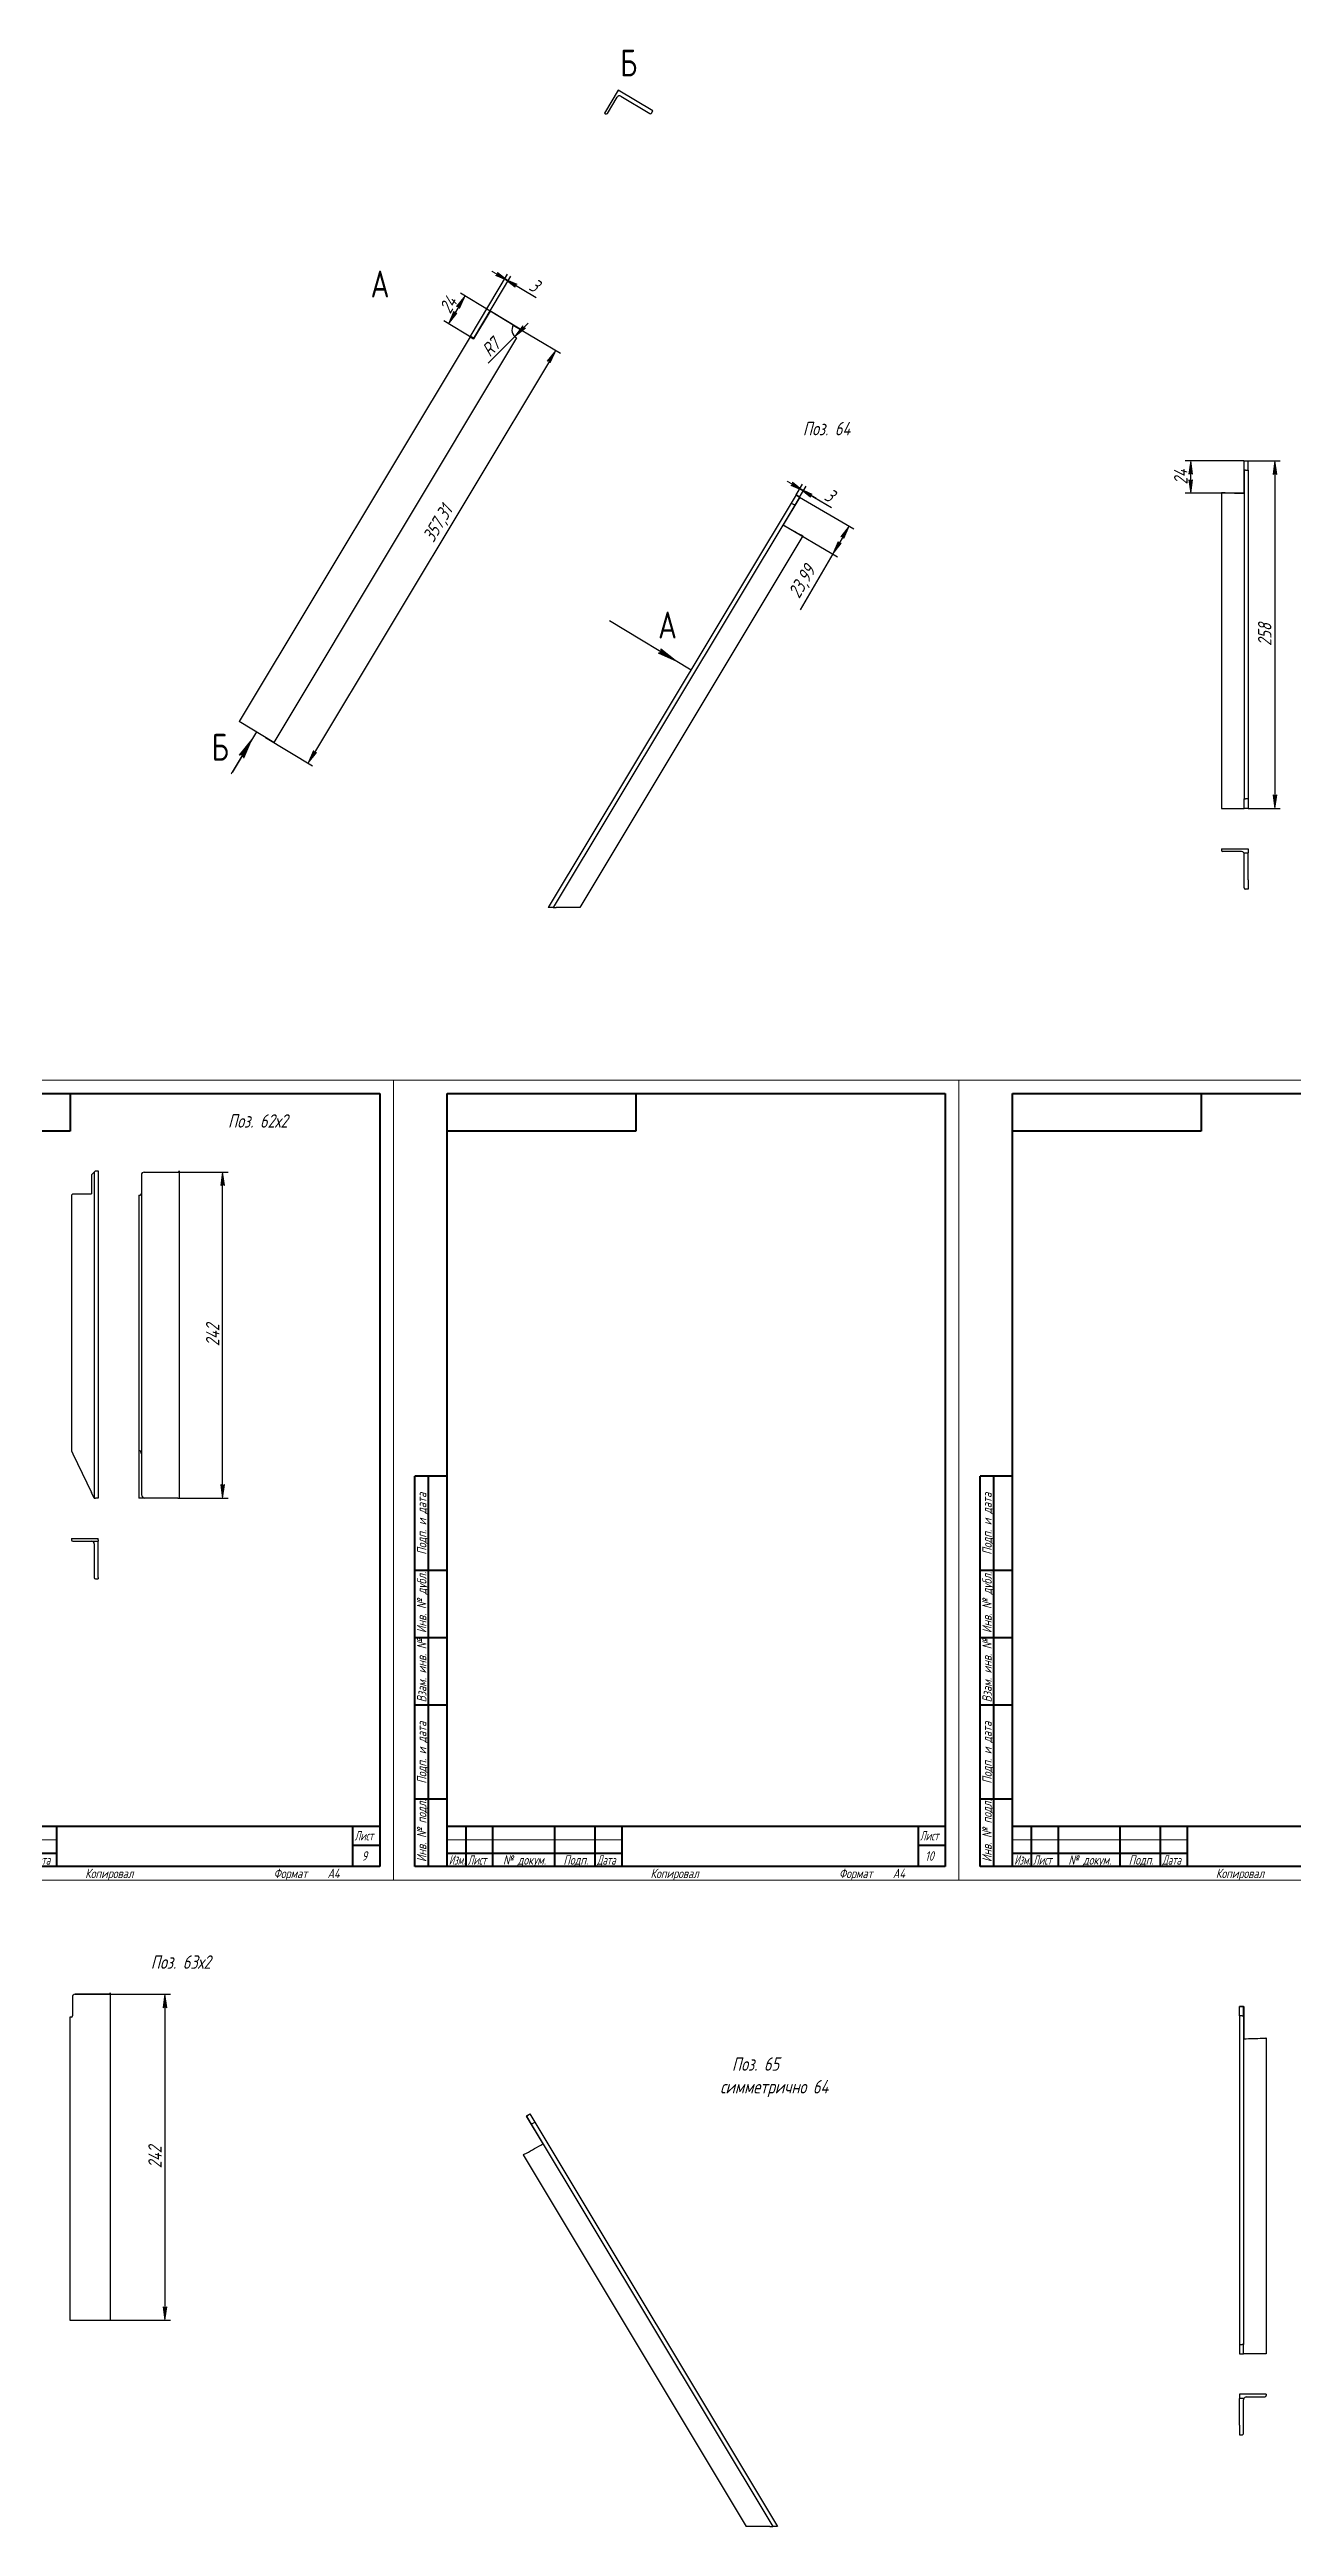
# Model space of a CAD drawing. Header units: millimetres. Extents: x 0 to 3617, y -258 to 680.
# Drawn here: x 1762 to 2224, y -240 to 680 of the extents above; entities that cross this region are included whole.
import ezdxf

# ---------------------------------------------------------------- set-up
doc = ezdxf.new("R2010")
doc.units = ezdxf.units.MM
doc.linetypes.add('K5LT_BASIC', pattern=[0])
doc.linetypes.add('K5LT_THIN', pattern=[0])
doc.layers.add('Системный слой', color=7, linetype='Continuous')
doc.layers.add('Системный слой (1)', color=7, linetype='Continuous', true_color=0x909090)
doc.styles.add('KDIMTEXTSTYLE', font='GOST_AU.SHX', dxfattribs={"width": 0.96, "oblique": 15, "height": 5})
doc.styles.add('KTEXTSTYLE', font='GOST_AU.SHX', dxfattribs={"width": 0.96, "height": 5})
doc.dimstyles.new('KDIMSTYLE (0.50)', dxfattribs={"dimtxt": 5, "dimasz": 1, "dimexe": 2, "dimexo": 0, "dimgap": 1, "dimtad": 1, "dimlfac": 2, "dimtxsty": 'KDIMTEXTSTYLE', "dimsah": 1, "dimcen": 0, "dimdle": 1, "dimadec": 0, "dimazin": 0, "dimtfac": 0.667, "dimtmove": 0, "dimatfit": 3, "dimfxl": 1, "dimtvp": 1, "dimtolj": 1, "dimtzin": 0, "dimarcsym": 0})

# ---------------------------------------------------------------- blocks, each defined once
blk = doc.blocks.new('KDIMARROW_01')
at = {"layer": 'Системный слой'}
blk.add_hatch(color=0, dxfattribs=at).paths.add_polyline_path([(-5, -0.66), (0, 0), (-5, 0.66), (-4.5, 0)])
at = {"layer": 'Системный слой', "color": 0, "linetype": 'K5LT_THIN', "lineweight": 18}
for p, q in [((-4.5, 0), (-5, 0.66)), ((-5, 0.66), (0, 0)), ((0, 0), (-5, -0.66)), ((-5, -0.66), (-4.5, 0))]:
    blk.add_line(p, q, dxfattribs=at)
at = {"layer": 'Системный слой (1)', "color": 0, "linetype": 'K5LT_THIN', "lineweight": 18}
blk.add_line((0, 0), (-1, 0), dxfattribs=at)
blk = doc.blocks.new('D35')
at = {"color": 0, "lineweight": -2}
for p, q in [((1809.9, 262.82), (1828.57, 262.82)), ((1826.57, 142.82), (1826.57, 261.82)), ((1809.9, 141.82), (1828.57, 141.82))]:
    blk.add_line(p, q, dxfattribs=at)
at = {"layer": 'Defpoints', "color": 0}
for p in [(1809.9, 262.82), (1826.57, 262.82), (1809.9, 141.82)]:
    blk.add_point(p, dxfattribs=at)
at = {"color": 0, "lineweight": -2}
for p, rotation in [((1826.57, 262.82), 90), ((1826.57, 141.82), 270)]:
    blk.add_blockref('KDIMARROW_01', p, dxfattribs=dict(at, rotation=rotation))
at = {"color": 7, "insert": (1822.88, 202.32), "char_height": 5, "attachment_point": 5, "rotation": 90, "style": 'KDIMTEXTSTYLE'}
blk.add_mtext('\\A1;\\H5.0;\\W0.965;\\Q15;242', dxfattribs=at)
blk = doc.blocks.new('D36')
at = {"color": 0, "lineweight": -2}
for p, q in [((1771.77, -42.38), (1807.15, -42.38)), ((1805.15, -43.38), (1805.15, -162.38)), ((1769.77, -163.38), (1807.15, -163.38))]:
    blk.add_line(p, q, dxfattribs=at)
at = {"layer": 'Defpoints', "color": 0}
for p in [(1771.77, -42.38), (1769.77, -163.38), (1805.15, -163.38)]:
    blk.add_point(p, dxfattribs=at)
at = {"color": 0, "lineweight": -2}
for p, rotation in [((1805.15, -42.38), 90), ((1805.15, -163.38), 270)]:
    blk.add_blockref('KDIMARROW_01', p, dxfattribs=dict(at, rotation=rotation))
at = {"color": 7, "insert": (1801.46, -102.88), "char_height": 5, "attachment_point": 5, "rotation": 90, "style": 'KDIMTEXTSTYLE'}
blk.add_mtext('\\A1;\\H5.0;\\W0.965;\\Q15;242', dxfattribs=at)
blk = doc.blocks.new('VP0')
blk.add_wipeout([(1988.34, 457.86), (1988.34, 472.13), (1995.2, 472.13), (1995.2, 457.86)]).dxf.layer = 'Системный слой (1)'
at = {"layer": 'Системный слой (1)'}
blk.add_hatch(color=7, dxfattribs=at).paths.add_polyline_path([(1995.32, 452.46), (1989.4, 457.17), (1989.53, 455.94), (1988.38, 455.48)])
at = {"layer": 'Системный слой (1)', "color": 7, "linetype": 'K5LT_THIN', "lineweight": 18}
for p, q in [((1995.32, 452.46), (1982.46, 460.19)), ((1988.38, 455.48), (1989.53, 455.94)), ((1995.32, 452.46), (1988.38, 455.48)), ((1989.53, 455.94), (1989.4, 457.17)), ((1989.4, 457.17), (1995.32, 452.46))]:
    blk.add_line(p, q, dxfattribs=at)
at = {"layer": 'Системный слой (1)', "color": 7, "insert": (1988.34, 470.93), "char_height": 2.5, "attachment_point": 1, "style": 'KTEXTSTYLE'}
blk.add_mtext('\\H3.5;\\W0.965;\\Q15;\\Q0;\\H10.00;{\\c16711680;А}', dxfattribs=at)
blk = doc.blocks.new('KDIMARROW_02')
at = {"layer": 'Системный слой'}
blk.add_hatch(color=0, dxfattribs=at).paths.add_polyline_path([(4.5, 0), (5, 0.66), (0, 0), (5, -0.66)])
at = {"layer": 'Системный слой', "color": 0, "linetype": 'K5LT_THIN', "lineweight": 18}
for p, q in [((5, 0.66), (0, 0)), ((0, 0), (5, -0.66)), ((0, 0), (7, 0)), ((4.5, 0), (5, 0.66)), ((5, -0.66), (4.5, 0))]:
    blk.add_line(p, q, dxfattribs=at)
at = {"layer": 'Системный слой (1)', "color": 0, "linetype": 'K5LT_THIN', "lineweight": 18}
blk.add_line((0, 0), (-1, 0), dxfattribs=at)
blk = doc.blocks.new('D37')
at = {"color": 0, "lineweight": -2}
for p, q in [((2040.11, 517.1), (2039.25, 517.61)), ((2039.57, 514.23), (2041.99, 518.3)), ((2040.86, 513.46), (2043.28, 517.54)), ((2042.26, 515.82), (2040.97, 516.58)), ((2042.26, 515.82), (2052.72, 509.59)), ((2043.12, 515.31), (2043.98, 514.8))]:
    blk.add_line(p, q, dxfattribs=at)
at = {"layer": 'Defpoints', "color": 0}
for p in [(2040.97, 516.58), (2039.57, 514.23), (2040.86, 513.46)]:
    blk.add_point(p, dxfattribs=at)
at = {"color": 0, "lineweight": -2}
for p, rotation in [((2042.26, 515.82), 149.2542745495014), ((2040.97, 516.58), 329.2542745495013)]:
    blk.add_blockref('KDIMARROW_02', p, dxfattribs=dict(at, rotation=rotation))
at = {"color": 7, "insert": (2052.09, 514.16), "char_height": 5, "attachment_point": 5, "rotation": 329.25427, "style": 'KDIMTEXTSTYLE'}
blk.add_mtext('\\A1;\\H5.0;\\W0.965;\\Q15;3', dxfattribs=at)
blk = doc.blocks.new('D38')
at = {"color": 0, "lineweight": -2}
for p, q in [((2040.85, 513.46), (2061, 501.65)), ((2034.79, 503.11), (2054.94, 491.3)), ((2058.77, 501.8), (2053.72, 493.18)), ((2053.22, 492.32), (2041.11, 471.64))]:
    blk.add_line(p, q, dxfattribs=at)
at = {"layer": 'Defpoints', "color": 0}
for p in [(2040.85, 513.46), (2034.79, 503.11), (2053.22, 492.32)]:
    blk.add_point(p, dxfattribs=at)
at = {"color": 0, "lineweight": -2}
for p, rotation in [((2053.22, 492.32), 239.6400483574044), ((2059.28, 502.66), 59.64004835740443)]:
    blk.add_blockref('KDIMARROW_01', p, dxfattribs=dict(at, rotation=rotation))
at = {"color": 7, "insert": (2042.2, 481.81), "char_height": 5, "attachment_point": 5, "rotation": 59.64005, "style": 'KDIMTEXTSTYLE'}
blk.add_mtext('\\A1;\\H5.0;\\W0.965;\\Q15;23,99', dxfattribs=at)
blk = doc.blocks.new('VP1')
at = {"layer": 'Системный слой (1)', "color": 7, "linetype": 'K5LT_THIN', "lineweight": 18}
for p, q in [((1837.46, 423.51), (1834.45, 416.57)), ((1834.45, 416.57), (1833.99, 417.73))]:
    blk.add_line(p, q, dxfattribs=at)
blk.add_wipeout([(1822.51, 412.52), (1822.51, 426.79), (1828.6, 426.79), (1828.6, 412.52)]).dxf.layer = 'Системный слой (1)'
at = {"layer": 'Системный слой (1)'}
blk.add_hatch(color=7, dxfattribs=at).paths.add_polyline_path([(1834.45, 416.57), (1837.46, 423.51), (1832.75, 417.59), (1833.99, 417.73)])
at = {"layer": 'Системный слой (1)', "color": 7, "linetype": 'K5LT_THIN', "lineweight": 18}
for p, q in [((1837.46, 423.51), (1829.74, 410.65)), ((1832.75, 417.59), (1837.46, 423.51)), ((1833.99, 417.73), (1832.75, 417.59))]:
    blk.add_line(p, q, dxfattribs=at)
at = {"layer": 'Системный слой (1)', "color": 7, "insert": (1822.51, 425.59), "char_height": 2.5, "attachment_point": 1, "style": 'KTEXTSTYLE'}
blk.add_mtext('\\H3.5;\\W0.965;\\Q15;\\Q0;\\H10.00;{\\c16711680;Б}', dxfattribs=at)
blk = doc.blocks.new('D39')
at = {"color": 0, "lineweight": -2}
for p, q in [((1925.98, 582.48), (1914.91, 589.13)), ((1916.11, 587.24), (1910.96, 578.67)), ((1919.8, 572.19), (1908.73, 578.84))]:
    blk.add_line(p, q, dxfattribs=at)
at = {"layer": 'Defpoints', "color": 0}
for p in [(1925.98, 582.48), (1910.45, 577.81), (1919.8, 572.19)]:
    blk.add_point(p, dxfattribs=at)
at = {"color": 0, "lineweight": -2}
for p, rotation in [((1910.45, 577.81), 239.0000000000012), ((1916.63, 588.1), 59.00000000000124)]:
    blk.add_blockref('KDIMARROW_01', p, dxfattribs=dict(at, rotation=rotation))
at = {"color": 7, "insert": (1910.37, 584.86), "char_height": 5, "attachment_point": 5, "rotation": 59, "style": 'KDIMTEXTSTYLE'}
blk.add_mtext('\\A1;\\H5.0;\\W0.965;\\Q15;24', dxfattribs=at)
blk = doc.blocks.new('D40')
at = {"color": 0, "lineweight": -2}
for p, q in [((1918.51, 572.97), (1932.34, 596.23)), ((1919.8, 572.2), (1933.63, 595.47)), ((1930.46, 595.03), (1929.6, 595.54)), ((1932.61, 593.75), (1931.32, 594.51)), ((1932.61, 593.75), (1943.08, 587.53)), ((1933.47, 593.24), (1934.33, 592.73))]:
    blk.add_line(p, q, dxfattribs=at)
at = {"layer": 'Defpoints', "color": 0}
for p in [(1931.32, 594.51), (1918.51, 572.97), (1919.8, 572.2)]:
    blk.add_point(p, dxfattribs=at)
at = {"color": 0, "lineweight": -2}
for p, rotation in [((1932.61, 593.75), 149.2817206954277), ((1931.32, 594.51), 329.2817206954276)]:
    blk.add_blockref('KDIMARROW_02', p, dxfattribs=dict(at, rotation=rotation))
at = {"color": 7, "insert": (1942.44, 592.1), "char_height": 5, "attachment_point": 5, "rotation": 329.28172, "style": 'KDIMTEXTSTYLE'}
blk.add_mtext('\\A1;\\H5.0;\\W0.965;\\Q15;3', dxfattribs=at)
blk = doc.blocks.new('D41')
at = {"color": 0, "lineweight": -2}
for p, q in [((1934.55, 577.33), (1952.02, 566.83)), ((1949.79, 567.01), (1858.8, 415.58)), ((1842.54, 424.19), (1860, 413.7))]:
    blk.add_line(p, q, dxfattribs=at)
at = {"layer": 'Defpoints', "color": 0}
for p in [(1934.55, 577.33), (1842.54, 424.19), (1858.29, 414.73)]:
    blk.add_point(p, dxfattribs=at)
at = {"color": 0, "lineweight": -2}
for p, rotation in [((1950.3, 567.87), 59.00000000000076), ((1858.29, 414.73), 239.0000000000007)]:
    blk.add_blockref('KDIMARROW_01', p, dxfattribs=dict(at, rotation=rotation))
at = {"color": 7, "insert": (1906.88, 503.36), "char_height": 5, "attachment_point": 5, "rotation": 59, "style": 'KDIMTEXTSTYLE'}
blk.add_mtext('\\A1;\\H5.0;\\W0.965;\\Q15;357,31', dxfattribs=at)
blk = doc.blocks.new('D42')
at = {"color": 0, "lineweight": -2}
for p, q in [((1934.38, 572.33), (1925.25, 563.15)), ((1937.55, 575.53), (1935.08, 573.04))]:
    blk.add_line(p, q, dxfattribs=at)
at = {"layer": 'Defpoints', "color": 0}
for p in [(1935.08, 573.04), (1937.55, 575.53)]:
    blk.add_point(p, dxfattribs=at)
at = {"color": 0, "lineweight": -2, "rotation": 45.18986441966911}
blk.add_blockref('KDIMARROW_02', (1935.08, 573.04), dxfattribs=at)
at = {"color": 7, "insert": (1926.2, 569.06), "char_height": 5, "attachment_point": 5, "rotation": 45.18986, "style": 'KDIMTEXTSTYLE'}
blk.add_mtext('\\A1;\\H5.0;\\W0.965;\\Q15;R7', dxfattribs=at)
blk = doc.blocks.new('D43')
at = {"color": 0, "lineweight": -2}
for p, q in [((2207.55, 526.89), (2219.45, 526.89)), ((2217.45, 525.89), (2217.45, 398.89)), ((2207.55, 397.89), (2219.45, 397.89))]:
    blk.add_line(p, q, dxfattribs=at)
at = {"layer": 'Defpoints', "color": 0}
for p in [(2207.55, 526.89), (2207.55, 397.89), (2217.45, 397.89)]:
    blk.add_point(p, dxfattribs=at)
at = {"color": 0, "lineweight": -2}
for p, rotation in [((2217.45, 526.89), 90), ((2217.45, 397.89), 270)]:
    blk.add_blockref('KDIMARROW_01', p, dxfattribs=dict(at, rotation=rotation))
at = {"color": 7, "insert": (2213.65, 462.39), "char_height": 5, "attachment_point": 5, "rotation": 90, "style": 'KDIMTEXTSTYLE'}
blk.add_mtext('\\A1;\\H5.0;\\W0.965;\\Q15;258', dxfattribs=at)
blk = doc.blocks.new('D44')
at = {"color": 0, "lineweight": -2}
for p, q in [((2205.92, 526.9), (2184.17, 526.9)), ((2186.17, 515.9), (2186.17, 525.9)), ((2205.92, 514.9), (2184.17, 514.9))]:
    blk.add_line(p, q, dxfattribs=at)
at = {"layer": 'Defpoints', "color": 0}
for p in [(2186.17, 526.9), (2205.92, 526.9), (2205.92, 514.9)]:
    blk.add_point(p, dxfattribs=at)
at = {"color": 0, "lineweight": -2}
for p, rotation in [((2186.17, 526.9), 90), ((2186.17, 514.9), 270)]:
    blk.add_blockref('KDIMARROW_01', p, dxfattribs=dict(at, rotation=rotation))
at = {"color": 7, "insert": (2182.48, 520.9), "char_height": 5, "attachment_point": 5, "rotation": 90, "style": 'KDIMTEXTSTYLE'}
blk.add_mtext('\\A1;\\H5.0;\\W0.965;\\Q15;24', dxfattribs=at)
blk = doc.blocks.new('U14')
at = {"color": 7, "linetype": 'K5LT_THIN', "lineweight": 18}
for p, q in [((1680, 0), (1680, 297)), ((1680, 297), (1890, 297)), ((1890, 297), (1890, 0)), ((1700, 15), (1765, 15)), ((1890, 0), (1680, 0))]:
    blk.add_line(p, q, dxfattribs=at)
at = {"color": 5, "linetype": 'K5LT_BASIC', "lineweight": 60, "true_color": 0x0000ff}
for p, q in [((1700, 5), (1700, 292)), ((1700, 292), (1885, 292)), ((1770, 292), (1770, 278)), ((1885, 292), (1885, 5)), ((1770, 278), (1700, 278)), ((1688, 5), (1688, 150)), ((1700, 150), (1688, 150)), ((1693, 5), (1693, 150)), ((1700, 115), (1688, 115)), ((1700, 90), (1688, 90)), ((1700, 65), (1688, 65)), ((1700, 30), (1688, 30)), ((1700, 20), (1885, 20)), ((1700, 5), (1700, 20)), ((1707, 5), (1707, 20)), ((1717, 5), (1717, 20)), ((1740, 5), (1740, 20)), ((1755, 5), (1755, 20)), ((1765, 5), (1765, 20)), ((1875, 5), (1875, 20)), ((1700, 10), (1707, 10)), ((1707, 10), (1717, 10)), ((1717, 10), (1740, 10)), ((1740, 10), (1755, 10)), ((1755, 10), (1765, 10)), ((1875, 13), (1885, 13)), ((1700, 5), (1688, 5)), ((1885, 5), (1700, 5))]:
    blk.add_line(p, q, dxfattribs=at)
at = {"color": 7, "char_height": 2.5, "attachment_point": 1, "rotation": 90, "style": 'KTEXTSTYLE'}
for s, insert in [('\\H3.5;\\W0.965;\\Q15;\\Q15;Подп. и дата', (1688.77, 120.8)), ('\\H3.5;\\W0.965;\\Q15;\\Q15;Инв. № дубл.', (1688.77, 91.71)), ('\\H3.5;\\W0.965;\\Q15;\\Q15;Взам. инв. №', (1688.77, 65.98)), ('\\H3.5;\\W0.965;\\Q15;\\Q15;Подп. и дата', (1688.77, 35.8)), ('\\H3.5;\\W0.965;\\Q15;\\Q15;Инв. № подл.', (1688.77, 6.71))]:
    blk.add_mtext(s, dxfattribs=dict(at, insert=insert))
at = {"color": 7, "char_height": 2.5, "attachment_point": 1, "style": 'KTEXTSTYLE'}
for s, insert in [('\\H3.5;\\W0.965;\\Q15;\\Q15;\\W0.797;Изм.', (1700.61, 9.23)), ('\\H3.5;\\W0.965;\\Q15;\\Q15;\\W0.816;Лист', (1707.6, 9.23)), ('\\H3.5;\\W0.965;\\Q15;\\Q15;№ докум.', (1720.72, 9.23)), ('\\H3.5;\\W0.965;\\Q15;\\Q15;Подп.', (1743.15, 9.23)), ('\\H3.5;\\W0.965;\\Q15;\\Q15;\\W0.816;Дата', (1755.6, 9.23)), ('\\H3.5;\\W0.965;\\Q15;\\Q15;\\W0.816;Лист', (1875.6, 18.23)), ('\\H3.5;\\W0.965;\\Q15;\\Q15;9', (1878.25, 10.73)), ('\\H3.5;\\W0.965;\\Q15;\\Q15;Копировал', (1775.5, 4.23)), ('\\H3.5;\\W0.965;\\Q15;\\Q15;Формат', (1845.5, 4.23)), ('\\H3.5;\\W0.965;\\Q15;\\Q15;A4', (1865.5, 4.23))]:
    blk.add_mtext(s, dxfattribs=dict(at, insert=insert))
blk = doc.blocks.new('U15')
at = {"color": 7, "linetype": 'K5LT_THIN', "lineweight": 18}
for p, q in [((1890, 0), (1890, 297)), ((1890, 297), (2100, 297)), ((2100, 297), (2100, 0)), ((1910, 15), (1975, 15)), ((2100, 0), (1890, 0))]:
    blk.add_line(p, q, dxfattribs=at)
at = {"color": 5, "linetype": 'K5LT_BASIC', "lineweight": 60, "true_color": 0x0000ff}
for p, q in [((1910, 5), (1910, 292)), ((1910, 292), (2095, 292)), ((1980, 292), (1980, 278)), ((2095, 292), (2095, 5)), ((1980, 278), (1910, 278)), ((1898, 5), (1898, 150)), ((1910, 150), (1898, 150)), ((1903, 5), (1903, 150)), ((1910, 115), (1898, 115)), ((1910, 90), (1898, 90)), ((1910, 65), (1898, 65)), ((1910, 30), (1898, 30)), ((1910, 20), (2095, 20)), ((1910, 5), (1910, 20)), ((1917, 5), (1917, 20)), ((1927, 5), (1927, 20)), ((1950, 5), (1950, 20)), ((1965, 5), (1965, 20)), ((1975, 5), (1975, 20)), ((2085, 5), (2085, 20)), ((1910, 10), (1917, 10)), ((1917, 10), (1927, 10)), ((1927, 10), (1950, 10)), ((1950, 10), (1965, 10)), ((1965, 10), (1975, 10)), ((2085, 13), (2095, 13)), ((1910, 5), (1898, 5)), ((2095, 5), (1910, 5))]:
    blk.add_line(p, q, dxfattribs=at)
at = {"color": 7, "char_height": 2.5, "attachment_point": 1, "rotation": 90, "style": 'KTEXTSTYLE'}
for s, insert in [('\\H3.5;\\W0.965;\\Q15;\\Q15;Подп. и дата', (1898.77, 120.8)), ('\\H3.5;\\W0.965;\\Q15;\\Q15;Инв. № дубл.', (1898.77, 91.71)), ('\\H3.5;\\W0.965;\\Q15;\\Q15;Взам. инв. №', (1898.77, 65.98)), ('\\H3.5;\\W0.965;\\Q15;\\Q15;Подп. и дата', (1898.77, 35.8)), ('\\H3.5;\\W0.965;\\Q15;\\Q15;Инв. № подл.', (1898.77, 6.71))]:
    blk.add_mtext(s, dxfattribs=dict(at, insert=insert))
at = {"color": 7, "char_height": 2.5, "attachment_point": 1, "style": 'KTEXTSTYLE'}
for s, insert in [('\\H3.5;\\W0.965;\\Q15;\\Q15;\\W0.797;Изм.', (1910.61, 9.23)), ('\\H3.5;\\W0.965;\\Q15;\\Q15;\\W0.816;Лист', (1917.6, 9.23)), ('\\H3.5;\\W0.965;\\Q15;\\Q15;№ докум.', (1930.72, 9.23)), ('\\H3.5;\\W0.965;\\Q15;\\Q15;Подп.', (1953.15, 9.23)), ('\\H3.5;\\W0.965;\\Q15;\\Q15;\\W0.816;Дата', (1965.6, 9.23)), ('\\H3.5;\\W0.965;\\Q15;\\Q15;\\W0.816;Лист', (2085.6, 18.23)), ('\\H3.5;\\W0.965;\\Q15;\\Q15;10', (2087.51, 10.73)), ('\\H3.5;\\W0.965;\\Q15;\\Q15;Копировал', (1985.5, 4.23)), ('\\H3.5;\\W0.965;\\Q15;\\Q15;Формат', (2055.5, 4.23)), ('\\H3.5;\\W0.965;\\Q15;\\Q15;A4', (2075.5, 4.23))]:
    blk.add_mtext(s, dxfattribs=dict(at, insert=insert))
blk = doc.blocks.new('U16')
at = {"color": 7, "linetype": 'K5LT_THIN', "lineweight": 18}
for p, q in [((2100, 0), (2100, 297)), ((2100, 297), (2310, 297)), ((2310, 297), (2310, 0)), ((2120, 15), (2185, 15)), ((2310, 0), (2100, 0))]:
    blk.add_line(p, q, dxfattribs=at)
at = {"color": 5, "linetype": 'K5LT_BASIC', "lineweight": 60, "true_color": 0x0000ff}
for p, q in [((2120, 5), (2120, 292)), ((2120, 292), (2305, 292)), ((2190, 292), (2190, 278)), ((2305, 292), (2305, 5)), ((2190, 278), (2120, 278)), ((2108, 5), (2108, 150)), ((2120, 150), (2108, 150)), ((2113, 5), (2113, 150)), ((2120, 115), (2108, 115)), ((2120, 90), (2108, 90)), ((2120, 65), (2108, 65)), ((2120, 30), (2108, 30)), ((2120, 20), (2305, 20)), ((2120, 5), (2120, 20)), ((2127, 5), (2127, 20)), ((2137, 5), (2137, 20)), ((2160, 5), (2160, 20)), ((2175, 5), (2175, 20)), ((2185, 5), (2185, 20)), ((2295, 5), (2295, 20)), ((2120, 10), (2127, 10)), ((2127, 10), (2137, 10)), ((2137, 10), (2160, 10)), ((2160, 10), (2175, 10)), ((2175, 10), (2185, 10)), ((2295, 13), (2305, 13)), ((2120, 5), (2108, 5)), ((2305, 5), (2120, 5))]:
    blk.add_line(p, q, dxfattribs=at)
at = {"color": 7, "char_height": 2.5, "attachment_point": 1, "rotation": 90, "style": 'KTEXTSTYLE'}
for s, insert in [('\\H3.5;\\W0.965;\\Q15;\\Q15;Подп. и дата', (2108.77, 120.8)), ('\\H3.5;\\W0.965;\\Q15;\\Q15;Инв. № дубл.', (2108.77, 91.71)), ('\\H3.5;\\W0.965;\\Q15;\\Q15;Взам. инв. №', (2108.77, 65.98)), ('\\H3.5;\\W0.965;\\Q15;\\Q15;Подп. и дата', (2108.77, 35.8)), ('\\H3.5;\\W0.965;\\Q15;\\Q15;Инв. № подл.', (2108.77, 6.71))]:
    blk.add_mtext(s, dxfattribs=dict(at, insert=insert))
at = {"color": 7, "char_height": 2.5, "attachment_point": 1, "style": 'KTEXTSTYLE'}
for s, insert in [('\\H3.5;\\W0.965;\\Q15;\\Q15;\\W0.797;Изм.', (2120.61, 9.23)), ('\\H3.5;\\W0.965;\\Q15;\\Q15;\\W0.816;Лист', (2127.6, 9.23)), ('\\H3.5;\\W0.965;\\Q15;\\Q15;№ докум.', (2140.72, 9.23)), ('\\H3.5;\\W0.965;\\Q15;\\Q15;Подп.', (2163.15, 9.23)), ('\\H3.5;\\W0.965;\\Q15;\\Q15;\\W0.816;Дата', (2175.6, 9.23)), ('\\H3.5;\\W0.965;\\Q15;\\Q15;\\W0.816;Лист', (2295.6, 18.23)), ('\\H3.5;\\W0.965;\\Q15;\\Q15;11', (2297.88, 10.73)), ('\\H3.5;\\W0.965;\\Q15;\\Q15;Копировал', (2195.5, 4.23)), ('\\H3.5;\\W0.965;\\Q15;\\Q15;Формат', (2265.5, 4.23)), ('\\H3.5;\\W0.965;\\Q15;\\Q15;A4', (2285.5, 4.23))]:
    blk.add_mtext(s, dxfattribs=dict(at, insert=insert))

msp = doc.modelspace()

# ---------------------------------------------------------------- linework, layer by layer
at = {"color": 1}
for p, q in [((1973.5489, 664.5599), (1968.3986, 655.9882)), ((1986.4064, 656.8343), (1973.5489, 664.5599)), ((1974.4907, 662.2441), (1985.2053, 655.8061)), ((1968.3986, 655.9882), (1968.8271, 655.7307)), ((1969.5132, 655.9018), (1973.1185, 661.9019)), ((1985.8914, 655.9771), (1986.4064, 656.8343)), ((1925.9797, 582.479), (1919.7992, 572.193)), ((1925.9797, 582.479), (1925.9838, 582.4858)), ((1934.5514, 577.3286), (1925.9797, 582.479)), ((1937.1263, 575.7892), (1926.4117, 582.2272)), ((1918.5135, 572.9655), (1832.6789, 430.1128)), ((1935.7488, 572.5259), (1845.5364, 422.3872)), ((1918.5135, 572.9655), (1918.6559, 573.2025)), ((1918.5135, 572.9655), (1919.7992, 572.193)), ((1918.6559, 573.2025), (1919.0845, 572.945)), ((1919.4992, 572.6643), (1919.3796, 572.4653)), ((1937.5515, 575.526), (1934.5514, 577.3286)), ((1937.553, 575.5285), (1937.5515, 575.526)), ((2205.9193, 526.8968), (2205.9193, 514.8963)), ((2206.0533, 526.8955), (2206.0533, 526.8889)), ((2206.0533, 523.4248), (2206.0533, 526.8889)), ((2206.0533, 526.8889), (2206.5533, 526.8889)), ((2206.5533, 526.8889), (2207.5533, 526.8889)), ((2207.5533, 523.3889), (2207.5533, 526.8889)), ((2197.5533, 515.1653), (2197.5533, 397.8889)), ((2206.0533, 523.4248), (2206.0533, 401.353)), ((2206.5533, 523.3889), (2207.5533, 523.3889)), ((2207.5533, 523.3889), (2207.5533, 401.3889)), ((2037.7656, 511.2281), (1947.5532, 361.0894)), ((2039.0698, 510.4863), (1949.3031, 361.0894)), ((2040.9729, 513.3933), (2034.7921, 503.1069)), ((2039.5682, 514.2281), (2037.7656, 511.2281)), ((2038.6227, 510.713), (2037.7656, 511.2281)), ((2040.8539, 513.4556), (2039.0698, 510.4863)), ((2040.4254, 513.7131), (2039.5682, 514.2281)), ((2040.4254, 513.7131), (2040.8539, 513.4556)), ((2040.8574, 513.4613), (2040.8539, 513.4556)), ((2042.1018, 499.0287), (1959.2195, 361.0894)), ((2000.6606, 449.2509), (1970.2312, 467.5348)), ((1839.1077, 426.25), (1830.0945, 411.2496)), ((1845.5364, 422.3872), (1832.6789, 430.1128)), ((2197.5533, 397.8889), (2198.0533, 397.8889)), ((2198.0533, 397.8889), (2205.0533, 397.8889)), ((2205.0533, 397.8889), (2206.0533, 397.8889)), ((2206.0533, 397.8889), (2206.0533, 401.353)), ((2207.5533, 397.8889), (2206.0533, 397.8889)), ((2207.5533, 401.3889), (2206.5533, 401.3889)), ((2207.5533, 401.3889), (2207.5533, 397.8889)), ((2197.5533, 382.8889), (2207.5533, 382.8889)), ((2197.5533, 382.8889), (2197.5533, 382.3889)), ((2205.0533, 381.8889), (2198.0533, 381.8889)), ((2205.9193, 381.3889), (2207.5533, 381.3889)), ((2206.0533, 368.3889), (2206.0533, 380.8889)), ((2207.5533, 382.8889), (2207.5533, 381.3889)), ((2207.5533, 371.3889), (2207.5533, 381.3889)), ((2207.5533, 367.8889), (2206.5533, 367.8889)), ((2207.5533, 371.3889), (2207.5533, 367.8889)), ((1948.7198, 361.0894), (1947.5532, 361.0894)), ((1949.3031, 361.0894), (1948.7198, 361.0894)), ((1949.3031, 361.0894), (1950.4697, 361.0894)), ((1958.6362, 361.0894), (1950.4697, 361.0894)), ((1959.2195, 361.0894), (1958.6362, 361.0894)), ((1777.895, 261.8199), (1778.895, 262.8199)), ((1777.895, 261.8199), (1777.895, 254.8199)), ((1779.395, 263.3199), (1778.895, 262.8199)), ((1778.895, 262.8199), (1778.895, 141.8199)), ((1779.395, 263.3199), (1780.395, 263.3199)), ((1780.395, 263.3199), (1780.395, 141.8199)), ((1796.395, 261.8199), (1796.395, 254.8199)), ((1797.395, 262.8199), (1809.895, 262.8199)), ((1810.395, 263.3199), (1810.395, 141.8199)), ((1770.895, 254.8199), (1770.395, 254.3199)), ((1770.395, 254.3199), (1770.395, 159.3199)), ((1770.895, 254.8199), (1777.895, 254.8199)), ((1795.395, 254.3199), (1795.895, 254.3199)), ((1795.395, 254.3199), (1795.395, 159.3199)), ((1796.395, 254.8199), (1796.395, 158.2905)), ((1770.395, 159.3199), (1770.895, 158.2905)), ((1770.895, 158.2905), (1777.895, 143.8787)), ((1795.895, 159.3199), (1795.395, 159.3199)), ((1795.395, 159.3199), (1795.395, 141.8199)), ((1796.395, 158.2905), (1796.395, 143.8787)), ((1778.895, 141.8199), (1777.895, 143.8787)), ((1778.895, 141.8199), (1779.395, 141.8199)), ((1780.395, 141.8199), (1779.395, 141.8199)), ((1797.395, 141.8199), (1795.395, 141.8199)), ((1809.895, 141.8199), (1797.395, 141.8199)), ((1809.895, 141.8199), (1810.395, 141.8199)), ((1770.395, 126.8199), (1770.395, 126.3199)), ((1770.395, 126.8199), (1780.395, 126.8199)), ((1770.895, 125.8199), (1777.895, 125.8199)), ((1777.895, 125.8199), (1780.395, 125.8199)), ((1778.895, 124.8199), (1778.895, 112.3199)), ((1780.395, 126.3199), (1780.395, 126.8199)), ((1780.395, 126.3199), (1780.395, 125.8199)), ((1780.395, 124.8199), (1780.395, 125.8199)), ((1780.395, 112.3199), (1780.395, 124.8199)), ((1779.395, 111.8199), (1780.395, 111.8199)), ((1780.395, 112.3199), (1780.395, 111.8199)), ((1770.7702, -43.3809), (1770.7702, -50.3809)), ((1784.2702, -42.3809), (1771.7702, -42.3809)), ((1784.7702, -41.8809), (1784.7702, -163.3809)), ((1769.7702, -50.8809), (1769.7702, -163.3809)), ((1770.2702, -50.8809), (1769.7702, -50.8809)), ((2205.24, -46.8848), (2204.24, -46.8848)), ((2204.24, -50.3848), (2204.24, -46.8848)), ((2205.24, -50.3848), (2204.24, -50.3848)), ((2204.24, -50.3848), (2204.24, -172.3848)), ((2205.74, -46.8848), (2205.24, -46.8848)), ((2205.74, -46.8782), (2205.74, -46.8848)), ((2205.74, -50.3489), (2205.74, -46.8848)), ((2205.74, -50.3489), (2205.74, -172.4207)), ((2205.8739, -46.8769), (2205.8739, -58.8775)), ((2214.24, -58.6084), (2214.24, -175.8848)), ((1939.3006, -87.646), (1945.4813, -97.9324)), ((1939.416, -87.578), (1939.4195, -87.5837)), ((1939.848, -87.3262), (1939.4195, -87.5837)), ((1939.4195, -87.5837), (1941.2036, -90.553)), ((1939.848, -87.3262), (1940.7052, -86.8112)), ((1940.7052, -86.8112), (1942.5078, -89.8112)), ((1941.2036, -90.553), (2030.9703, -239.9499)), ((1941.6507, -90.3263), (1942.5078, -89.8112)), ((1942.5078, -89.8112), (2032.7202, -239.9499)), ((1938.1716, -102.0106), (2021.0539, -239.9499)), ((1769.7702, -163.3809), (1784.7702, -163.3809)), ((2204.24, -172.3848), (2205.24, -172.3848)), ((2204.24, -172.3848), (2204.24, -175.8848)), ((2205.74, -175.8848), (2205.74, -172.4207)), ((2204.24, -175.8848), (2205.74, -175.8848)), ((2206.74, -175.8848), (2205.74, -175.8848)), ((2213.74, -175.8848), (2206.74, -175.8848)), ((2214.24, -175.8848), (2213.74, -175.8848)), ((2204.24, -190.8848), (2204.24, -192.3848)), ((2214.24, -190.8848), (2204.24, -190.8848)), ((2204.24, -202.3848), (2204.24, -192.3848)), ((2205.8739, -192.3848), (2204.24, -192.3848)), ((2205.74, -205.3848), (2205.74, -192.8848)), ((2206.74, -191.8848), (2213.74, -191.8848)), ((2214.24, -190.8848), (2214.24, -191.3848)), ((2204.24, -202.3848), (2204.24, -205.8848)), ((2204.24, -205.8848), (2205.24, -205.8848)), ((2021.6372, -239.9499), (2021.0539, -239.9499)), ((2029.8037, -239.9499), (2021.6372, -239.9499)), ((2029.8037, -239.9499), (2030.9703, -239.9499)), ((2031.5536, -239.9499), (2030.9703, -239.9499)), ((2032.7202, -239.9499), (2031.5536, -239.9499))]:
    msp.add_line(p, q, dxfattribs=at)
for centre, radius, start, end in [((1973.9757, 661.3869), 1, 59, 149), ((1969.0847, 656.1593), 0.5, 239, 329), ((1985.4628, 656.2347), 0.5, 239, 329), ((1937.5515, 575.526), 3.5, 149, 239), ((2207.5533, 695.8889), 169, 269.4459273, 269.4914509), ((2207.5533, 695.8889), 169, 269.4914509, 269.6609697), ((2207.5533, 695.8889), 169, 269.6609697, 270), ((2207.5533, 695.8889), 181, 266.8328747, 266.9913805), ((2207.5533, 695.8889), 181, 266.9913805, 269.2085967), ((2126.6096, 659.0894), 169, 239, 239.3390303), ((2126.6096, 659.0894), 169, 239.3390303, 239.5085491), ((2126.6096, 659.0894), 169, 239.5085491, 239.5539722), ((2207.5533, 695.8889), 181, 269.2085967, 269.4827562), ((2126.6096, 659.0894), 181, 239.5172438, 239.7914033), ((2126.6096, 659.0894), 181, 239.7914033, 242.0086195), ((2126.6096, 659.0894), 181, 242.0086195, 242.1671253), ((2198.0533, 382.3889), 0.5, 180, 270), ((2205.0533, 380.8889), 1, 30, 90), ((2205.0533, 380.8889), 1, 0, 29.995252), ((2206.5533, 368.3889), 0.5, 180, 270), ((1797.395, 261.8199), 1, 90, 180), ((1809.895, 263.3199), 0.5, 270, 0), ((1795.895, 254.8199), 0.5, 270, 0), ((1770.895, 126.3199), 0.5, 180, 270), ((1777.895, 124.8199), 1, 0, 90), ((1779.395, 112.3199), 0.5, 180, 270), ((1771.7702, -43.3809), 1, 90, 180), ((1784.2702, -41.8809), 0.5, 270, 0), ((1770.2702, -50.3809), 0.5, 270, 0), ((2204.24, 122.1152), 169, 270, 270.3390303), ((2204.24, 122.1152), 169, 270.3390303, 270.5085491), ((2204.24, 122.1152), 169, 270.5085491, 270.5540727), ((2204.24, 122.1152), 181, 270.5172438, 270.7914033), ((2204.24, 122.1152), 181, 270.7914033, 273.0086195), ((2204.24, 122.1152), 181, 273.0086195, 273.1671253), ((1853.6638, 58.0501), 169, 300.4460278, 300.4914509), ((1853.6638, 58.0501), 169, 300.4914509, 300.6609697), ((1853.6638, 58.0501), 169, 300.6609697, 301), ((1853.6638, 58.0501), 181, 297.9913805, 300.2085967), ((1853.6638, 58.0501), 181, 300.2085967, 300.4827562), ((1853.6638, 58.0501), 181, 297.8328747, 297.9913805), ((2206.74, -192.8848), 1, 150.004748, 180), ((2206.74, -192.8848), 1, 90, 150), ((2213.74, -191.3848), 0.5, 270, 0), ((2205.24, -205.3848), 0.5, 270, 0)]:
    msp.add_arc(centre, radius, start, end, dxfattribs=at)
for centre, major_axis, start_param, end_param in [((1795.895, 158.2905), (0, -1.0294), 1.57079633, 3.14159265), ((1797.395, 143.8787), (0, -2.0588), 4.71238898, 6.28318531)]:
    msp.add_ellipse(centre, major_axis=major_axis, ratio=0.48571429, start_param=start_param, end_param=end_param, dxfattribs=at)
msp.add_open_spline([(1925.9838, 582.4858), (1926.1129, 582.4072), (1926.2611, 582.3177), (1926.4117, 582.2272)], degree=3, dxfattribs=at)
for points, knots in [([(1919.0845, 572.945), (1919.1457, 572.9082), (1919.2415, 572.849), (1919.3529, 572.7768), (1919.425, 572.7278), (1919.4805, 572.6869), (1919.4993, 572.6691), (1919.4995, 572.6649), (1919.4992, 572.6643)], [0, 0, 0, 0, 2.4517791, 3.87794833, 5.3200879, 6.72550218, 8.59990134, 9, 9, 9, 9]), ([(1919.3796, 572.4653), (1919.3792, 572.4647), (1919.386, 572.4589), (1919.4114, 572.4418), (1919.4504, 572.4166), (1919.4904, 572.3914), (1919.5413, 572.3597), (1919.5894, 572.3299), (1919.6739, 572.278), (1919.7517, 572.2305), (1919.803, 572.1993)], [0, 0, 0, 0, 1.67475734, 3.32802504, 4.09706013, 5.9246732, 6.52491463, 7.47181273, 8.82821937, 11, 11, 11, 11]), ([(1937.1263, 575.7892), (1937.192, 575.7497), (1937.2973, 575.6861), (1937.4113, 575.6167), (1937.4842, 575.5721), (1937.5384, 575.5384), (1937.5532, 575.5288), (1937.553, 575.5285)], [0, 0, 0, 0, 2.34186673, 3.76831848, 4.89523023, 6.27418652, 8, 8, 8, 8]), ([(2206.5533, 523.3889), (2206.507, 523.3889), (2206.4147, 523.3888), (2206.3033, 523.3893), (2206.22, 523.3909), (2206.1609, 523.3936), (2206.121, 523.3974), (2206.0709, 523.4054), (2206.0533, 523.4148), (2206.0533, 523.4248)], [0, 0, 0, 0, 1.76306671, 3.52333581, 4.60403279, 5.70516728, 6.77313779, 7.3596408, 10, 10, 10, 10]), ([(2039.0698, 510.4863), (2039.0668, 510.4813), (2039.0549, 510.4781), (2039.0265, 510.4859), (2039.0007, 510.4965), (2038.977, 510.5076), (2038.9416, 510.5255), (2038.891, 510.5536), (2038.8254, 510.5917), (2038.7582, 510.6317), (2038.6877, 510.674), (2038.6436, 510.7005), (2038.6227, 510.713)], [0, 0, 0, 0, 1.96392394, 3.53303387, 4.38754036, 4.9380686, 5.95094151, 7.62445314, 8.81872829, 10.46709842, 11.80801757, 13, 13, 13, 13]), ([(2206.0533, 401.353), (2206.0533, 401.3587), (2206.0612, 401.367), (2206.0846, 401.3741), (2206.1047, 401.3779), (2206.1208, 401.3801), (2206.1438, 401.3826), (2206.1834, 401.3854), (2206.2403, 401.3874), (2206.3159, 401.3885), (2206.3941, 401.3888), (2206.4775, 401.3889), (2206.5289, 401.3889), (2206.5533, 401.3889)], [0, 0, 0, 0, 2.11499124, 3.51558634, 4.10267602, 4.72504341, 5.31792261, 6.40871878, 8.21097199, 9.42807416, 11.2723144, 12.71641568, 14, 14, 14, 14]), ([(2205.24, -50.3848), (2205.2863, -50.3848), (2205.3785, -50.3849), (2205.4899, -50.3845), (2205.5733, -50.3828), (2205.6324, -50.3801), (2205.6723, -50.3763), (2205.7223, -50.3683), (2205.74, -50.359), (2205.74, -50.3489)], [0, 0, 0, 0, 1.76306671, 3.52333581, 4.60403279, 5.70516728, 6.77313779, 7.3596408, 10, 10, 10, 10]), ([(1941.2036, -90.553), (1941.2066, -90.558), (1941.2185, -90.5612), (1941.2469, -90.5535), (1941.2727, -90.5428), (1941.2964, -90.5317), (1941.3318, -90.5138), (1941.3825, -90.4857), (1941.448, -90.4476), (1941.5153, -90.4076), (1941.5857, -90.3653), (1941.6298, -90.3388), (1941.6507, -90.3263)], [0, 0, 0, 0, 1.96392394, 3.53303387, 4.38754036, 4.9380686, 5.95094151, 7.62445314, 8.81872829, 10.46709842, 11.80801757, 13, 13, 13, 13]), ([(2205.74, -172.4207), (2205.74, -172.415), (2205.7321, -172.4067), (2205.7086, -172.3996), (2205.6885, -172.3959), (2205.6725, -172.3936), (2205.6494, -172.3912), (2205.6099, -172.3883), (2205.5529, -172.3863), (2205.4774, -172.3852), (2205.3992, -172.3849), (2205.3158, -172.3848), (2205.2644, -172.3848), (2205.24, -172.3848)], [0, 0, 0, 0, 2.11499124, 3.51558634, 4.10267602, 4.72504341, 5.31792261, 6.40871878, 8.21097199, 9.42807416, 11.2723144, 12.71641568, 14, 14, 14, 14])]:
    msp.add_open_spline(points, degree=3, knots=knots, dxfattribs=at)

# ---------------------------------------------------------------- block references
for name in ['U14', 'U15', 'U16']:
    msp.add_blockref(name, (0, 0))

# ---------------------------------------------------------------- texts
at = {"color": 7, "char_height": 2.5, "attachment_point": 1, "style": 'KTEXTSTYLE'}
for s, insert in [('\\H3.5;\\W0.965;\\Q15;\\Q0;\\H10.00;{\\c16711680;Б}', (1974.2275, 679.6291)), ('\\H3.5;\\W0.965;\\Q15;\\Q0;\\H10.00;{\\c16711680;А}', (1881.5441, 597.5549)), ('\\H3.5;\\W0.965;\\Q15;\\Q15;\\H5.00;Поз. 64', (2042.1018, 541.3685)), ('\\H3.5;\\W0.965;\\Q15;\\Q15;\\H5.00;Поз. 62х2', (1828.5722, 284.3469)), ('\\H3.5;\\W0.965;\\Q15;\\Q15;\\H5.00;Поз. 63х2', (1799.8944, -27.9224)), ('\\H3.5;\\W0.965;\\Q15;\\Q15;\\H5.00;Поз. 65', (2015.7632, -65.7745)), ('\\H3.5;\\W0.965;\\Q15;\\Q15;\\H5.00;симметрично 64', (2011.4061, -74.2067))]:
    msp.add_mtext(s, dxfattribs=dict(at, insert=insert))

# ---------------------------------------------------------------- dimensions: what is measured, and where the dimension line sits
at = {"color": 7}
for base, p1, p2, angle, override, picture, middle, dimtype in [((1910.4489, 577.8113), (1925.9797, 582.479), (1919.7992, 572.193), 239, {"dimexo": 0, "dimpost": '\\H5.0;\\W0.965;\\Q15;<>', "dimblk1": 'KDIMARROW_01', "dimblk2": 'KDIMARROW_01', "dimse1": 0, "dimse2": 0, "dimclrt": 7, "dimtolj": 1}, 'D39', (1913.5391, 582.9543), 161), ((1931.3179, 594.5149), (1919.803, 572.1993), (1918.5135, 572.9655), 149.2817207, {"dimexo": 0, "dimpost": '\\H5.0;\\W0.965;\\Q15;<>', "dimblk1": 'KDIMARROW_02', "dimblk2": 'KDIMARROW_02', "dimse1": 0, "dimse2": 0, "dimclrt": 7, "dimtolj": 1}, 'D40', (1940.5975, 589.001), 161), ((1858.2864, 414.7263), (1934.5514, 577.3286), (1842.5363, 424.1899), 239, {"dimexo": 0, "dimpost": '\\H5.0;\\W0.965;\\Q15;<>', "dimblk1": 'KDIMARROW_01', "dimblk2": 'KDIMARROW_01', "dimse1": 0, "dimse2": 0, "dimclrt": 7, "dimtolj": 1}, 'D41', (1910.3053, 501.3002), 161), ((2186.1706, 526.8968), (2205.9193, 514.8963), (2205.9193, 526.8968), 90, {"dimexo": 0, "dimpost": '\\H5.0;\\W0.965;\\Q15;<>', "dimblk1": 'KDIMARROW_01', "dimblk2": 'KDIMARROW_01', "dimse1": 0, "dimse2": 0, "dimclrt": 7, "dimtolj": 1}, 'D44', (2186.1706, 520.8965), 160), ((2217.4488, 397.8889), (2207.5533, 526.8889), (2207.5533, 397.8889), 90, {"dimexo": 0, "dimpost": '\\H5.0;\\W0.965;\\Q15;<>', "dimblk1": 'KDIMARROW_01', "dimblk2": 'KDIMARROW_01', "dimse1": 0, "dimse2": 0, "dimclrt": 7, "dimtolj": 1}, 'D43', (2217.4488, 462.3889), 160), ((2040.9699, 516.5845), (2040.8574, 513.4613), (2039.5682, 514.2281), 149.2542745, {"dimexo": 0, "dimpost": '\\H5.0;\\W0.965;\\Q15;<>', "dimblk1": 'KDIMARROW_02', "dimblk2": 'KDIMARROW_02', "dimse1": 0, "dimse2": 0, "dimclrt": 7, "dimtolj": 1}, 'D37', (2050.2468, 511.0662), 161), ((2053.2158, 492.3151), (2040.8539, 513.4556), (2034.7921, 503.1069), 239.6400484, {"dimexo": 0, "dimpost": '\\H5.0;\\W0.965;\\Q15;<>', "dimblk1": 'KDIMARROW_01', "dimblk2": 'KDIMARROW_01', "dimse1": 0, "dimse2": 0, "dimclrt": 7, "dimtolj": 1}, 'D38', (2045.8224, 479.6931), 161), ((1826.5722, 262.8199), (1809.895, 141.8199), (1809.895, 262.8199), 90, {"dimexo": 0, "dimpost": '\\H5.0;\\W0.965;\\Q15;<>', "dimblk1": 'KDIMARROW_01', "dimblk2": 'KDIMARROW_01', "dimse1": 0, "dimse2": 0, "dimclrt": 7, "dimtolj": 1}, 'D35', (1826.5722, 202.3199), 160), ((1805.15, -163.3809), (1771.7702, -42.3809), (1769.7702, -163.3809), 90, {"dimexo": 0, "dimpost": '\\H5.0;\\W0.965;\\Q15;<>', "dimblk1": 'KDIMARROW_01', "dimblk2": 'KDIMARROW_01', "dimse1": 0, "dimse2": 0, "dimclrt": 7, "dimtolj": 1}, 'D36', (1805.15, -102.8809), 160)]:
    dim = msp.add_linear_dim(base=base, p1=p1, p2=p2, angle=angle, dimstyle='KDIMSTYLE (0.50)', override=override, dxfattribs=at)
    dim.commit()
    dim.dimension.update_dxf_attribs({"geometry": picture, "text_midpoint": middle, "dimtype": dimtype})
dim = msp.add_radius_dim(center=(1937.5515, 575.526), mpoint=(1935.0848, 573.0429), dimstyle='KDIMSTYLE (0.50)', override={"dimpost": '\\H5.0;\\W0.965;\\Q15;R<>', "dimblk2": 'KDIMARROW_02', "dimclrt": 7, "dimtolj": 1}, dxfattribs=at)
dim.commit()
dim.dimension.update_dxf_attribs({"geometry": 'D42', "text_midpoint": (1928.6821, 566.5976), "dimtype": 164})

# ---------------------------------------------------------------- next in the draw order: block references
for name in ['VP0', 'VP1']:
    msp.add_blockref(name, (0, 0))

doc.saveas('drawing.dxf')
